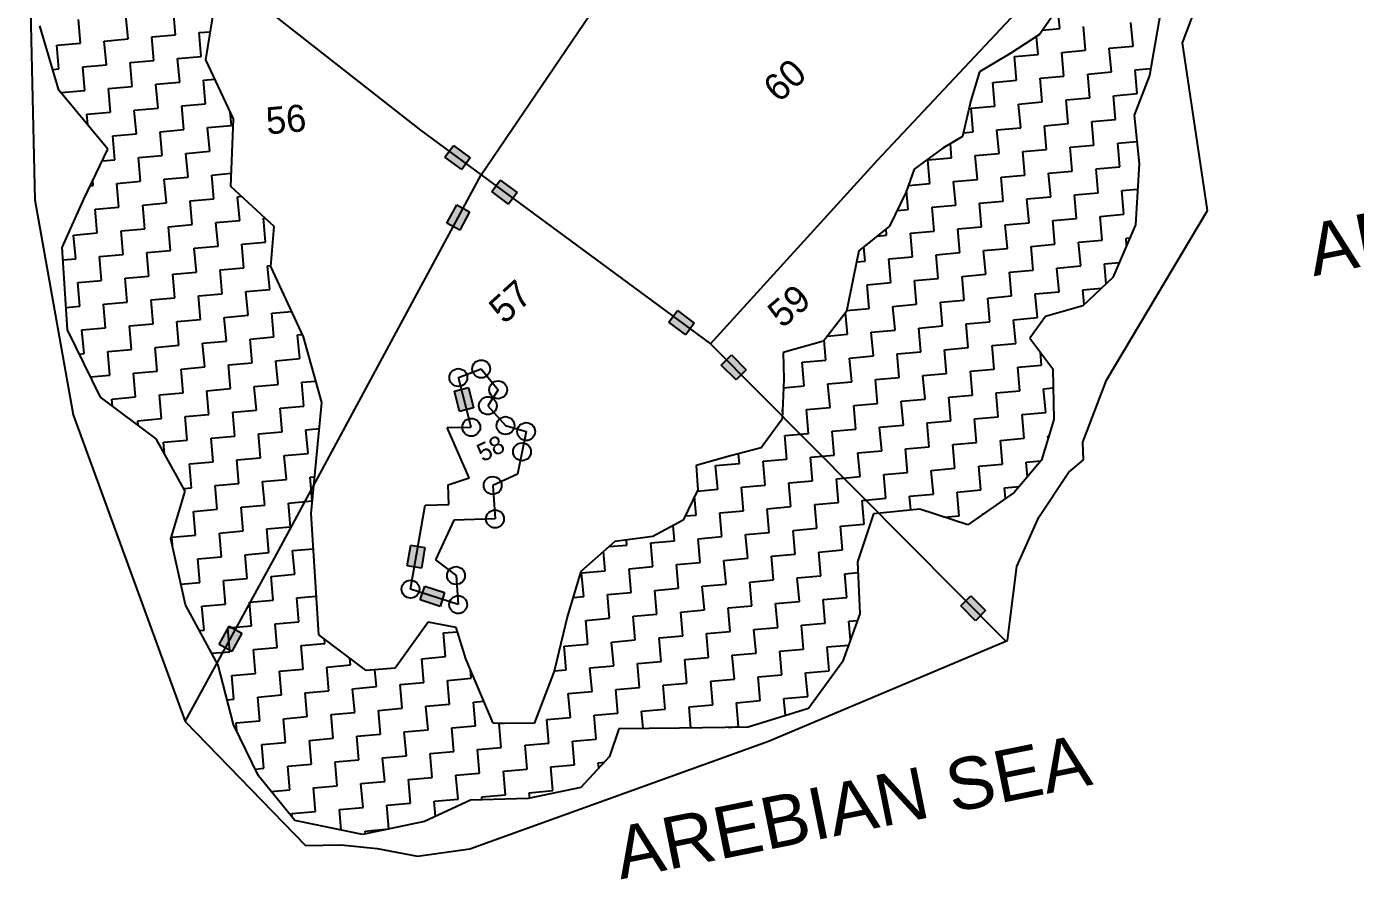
# Model space of a CAD drawing. Header units: metres. Extents: x 308560 to 311884, y 1910163 to 1912950.
# Drawn here: x 308964 to 309892, y 1910163 to 1910759 of the extents above; entities that cross this region are included whole.
import ezdxf

# ---------------------------------------------------------------- set-up
doc = ezdxf.new("R2010")
doc.units = ezdxf.units.M
doc.header["$MEASUREMENT"] = 0
for name, color, linetype in [('POLY_HATCH', 12, 'Continuous'), ('POLY_PARCEL', 6, 'Continuous'), ('TEXT_MAPOUT', 7, 'Continuous'), ('TEXT_PARCEL', 7, 'Continuous'), ('V_BOUND_LINE', 7, 'Continuous')]:
    doc.layers.add(name, color=color, linetype=linetype)
doc.styles.get("Standard").update_dxf_attribs({"font": 'arial.ttf'})
doc.styles.add('TEXT_MAP', font='')
doc.styles.get('TEXT_MAP').set_extended_font_data('Kruti Dev 050')

msp = doc.modelspace()

# ---------------------------------------------------------------- hatches: boundary and pattern name
for points in [[(309268.18, 1910658.79), (309274.17, 1910666.91), (309262.43, 1910675.57), (309256.44, 1910667.44)], [(309300.89, 1910634.67), (309306.87, 1910642.8), (309295.13, 1910651.45), (309289.14, 1910643.33)], [(309257.87, 1910621.27), (309266.75, 1910616.47), (309273.68, 1910629.31), (309264.8, 1910634.11)], [(309424.68, 1910543.4), (309430.67, 1910551.52), (309418.93, 1910560.18), (309412.94, 1910552.06)], [(309459.8, 1910511.82), (309466.96, 1910518.93), (309456.67, 1910529.28), (309449.51, 1910522.17)], [(309266.74, 1910489.85), (309276.51, 1910492.38), (309272.86, 1910506.5), (309263.09, 1910503.97)], [(309230.1, 1910381.97), (309240.04, 1910380.25), (309242.53, 1910394.63), (309232.58, 1910396.35)], [(309253.05, 1910353.63), (309256.17, 1910363.23), (309242.3, 1910367.74), (309239.17, 1910358.14)], [(309627.01, 1910343.6), (309634.17, 1910350.71), (309623.89, 1910361.06), (309616.73, 1910353.94)], [(309098.65, 1910326.94), (309107.51, 1910322.11), (309114.5, 1910334.91), (309105.64, 1910339.75)]]:
    msp.add_hatch(color=256).paths.add_polyline_path(points)

# ---------------------------------------------------------------- linework, layer by layer
for p, q in [((309256.44, 1910667.44), (309262.43, 1910675.57)), ((309262.43, 1910675.57), (309274.17, 1910666.91)), ((309268.18, 1910658.79), (309256.44, 1910667.44)), ((309274.17, 1910666.91), (309268.18, 1910658.79)), ((309289.14, 1910643.33), (309295.13, 1910651.45)), ((309295.13, 1910651.45), (309306.87, 1910642.8)), ((309300.89, 1910634.67), (309289.14, 1910643.33)), ((309306.87, 1910642.8), (309300.89, 1910634.67)), ((309257.87, 1910621.27), (309264.8, 1910634.11)), ((309264.8, 1910634.11), (309273.68, 1910629.31)), ((309273.68, 1910629.31), (309266.75, 1910616.47)), ((309266.75, 1910616.47), (309257.87, 1910621.27)), ((309412.94, 1910552.06), (309418.93, 1910560.18)), ((309418.93, 1910560.18), (309430.67, 1910551.52)), ((309424.68, 1910543.4), (309412.94, 1910552.06)), ((309430.67, 1910551.52), (309424.68, 1910543.4)), ((309449.51, 1910522.17), (309456.67, 1910529.28)), ((309459.8, 1910511.82), (309449.51, 1910522.17)), ((309456.67, 1910529.28), (309466.96, 1910518.93)), ((309466.96, 1910518.93), (309459.8, 1910511.82)), ((309263.09, 1910503.97), (309272.86, 1910506.5)), ((309266.74, 1910489.85), (309263.09, 1910503.97)), ((309272.86, 1910506.5), (309276.51, 1910492.38)), ((309276.51, 1910492.38), (309266.74, 1910489.85)), ((309230.1, 1910381.97), (309232.58, 1910396.35)), ((309232.58, 1910396.35), (309242.53, 1910394.63)), ((309242.53, 1910394.63), (309240.04, 1910380.25)), ((309240.04, 1910380.25), (309230.1, 1910381.97)), ((309239.17, 1910358.14), (309242.3, 1910367.74)), ((309242.3, 1910367.74), (309256.17, 1910363.23)), ((309256.17, 1910363.23), (309253.05, 1910353.63)), ((309253.05, 1910353.63), (309239.17, 1910358.14)), ((309616.73, 1910353.94), (309623.89, 1910361.06)), ((309627.01, 1910343.6), (309616.73, 1910353.94)), ((309623.89, 1910361.06), (309634.17, 1910350.71)), ((309634.17, 1910350.71), (309627.01, 1910343.6)), ((309098.65, 1910326.94), (309105.64, 1910339.75)), ((309105.64, 1910339.75), (309114.5, 1910334.91)), ((309107.51, 1910322.11), (309098.65, 1910326.94)), ((309114.5, 1910334.91), (309107.51, 1910322.11))]:
    msp.add_line(p, q)
for centre in [(309281.79, 1910519.44), (309265.85, 1910513.44), (309293.6, 1910504.93), (309286.42, 1910493.78), (309274.84, 1910478.69), (309298.77, 1910479.91), (309313.23, 1910475.7), (309310.32, 1910461.61), (309289.84, 1910438.1), (309291.45, 1910414.69), (309264.23, 1910375.12), (309232.4, 1910365.65), (309265.72, 1910354.81)]:
    msp.add_circle(centre, 6.24)
at = {"layer": 'POLY_HATCH'}
for p, q in [((309089.47, 1910735.4), (309096.99, 1910781.69)), ((309687.64, 1910775.7), (309671.74, 1910753.11)), ((309757.96, 1910778.22), (309748.59, 1910724.49)), ((308986.74, 1910714.22), (308973.54, 1910759.17)), ((309671.74, 1910753.11), (309651.66, 1910740.13)), ((309108.78, 1910694.2), (309089.47, 1910735.4)), ((309651.66, 1910740.13), (309629.93, 1910727)), ((309629.93, 1910727), (309623.79, 1910706.94)), ((309748.59, 1910724.49), (309737.9, 1910696.86)), ((309020.98, 1910673.07), (308986.74, 1910714.22)), ((309623.79, 1910706.94), (309618.09, 1910681.92)), ((309106.8, 1910647.03), (309108.78, 1910694.2)), ((309737.9, 1910696.86), (309741.39, 1910662.7)), ((309618.09, 1910681.92), (309604.25, 1910673.64)), ((309004.13, 1910638.1), (309020.98, 1910673.07)), ((309604.25, 1910673.64), (309584.32, 1910659.01)), ((309741.39, 1910662.7), (309738.81, 1910620.25)), ((309584.32, 1910659.01), (309578.64, 1910643.14)), ((309137.23, 1910619.07), (309106.8, 1910647.03)), ((309578.64, 1910643.14), (309567.01, 1910619.27)), ((308989.12, 1910604.26), (309004.13, 1910638.1)), ((309134.93, 1910590.94), (309137.23, 1910619.07)), ((309567.01, 1910619.27), (309545.64, 1910602.02)), ((309738.81, 1910620.25), (309723.09, 1910583.44)), ((308992.72, 1910546.82), (308989.12, 1910604.26)), ((309545.64, 1910602.02), (309541.84, 1910583.82)), ((309157.66, 1910541.87), (309134.93, 1910590.94)), ((309541.84, 1910583.82), (309536.89, 1910559.71)), ((309723.09, 1910583.44), (309701.99, 1910563.62)), ((309536.89, 1910559.71), (309520.84, 1910538.77)), ((309701.99, 1910563.62), (309675.92, 1910555.99)), ((309675.92, 1910555.99), (309665.09, 1910540.96)), ((309015.81, 1910499.83), (308992.72, 1910546.82)), ((309170.57, 1910496.01), (309157.66, 1910541.87)), ((309665.09, 1910540.96), (309681.07, 1910519.56)), ((309520.84, 1910538.77), (309492.82, 1910530.9)), ((309492.82, 1910530.9), (309493.21, 1910512.24)), ((309493.21, 1910512.24), (309491.93, 1910484.3)), ((309681.07, 1910519.56), (309681.75, 1910484.19)), ((309054.83, 1910470.75), (309015.81, 1910499.83)), ((309163.07, 1910418.4), (309170.57, 1910496.01)), ((309491.93, 1910484.3), (309477.46, 1910464.33)), ((309681.75, 1910484.19), (309673.07, 1910455.76)), ((309075.07, 1910434.18), (309054.83, 1910470.75)), ((309455.9, 1910458.69), (309431.94, 1910452.01)), ((309477.46, 1910464.33), (309455.9, 1910458.69)), ((309673.07, 1910455.76), (309654.15, 1910433.22)), ((309431.94, 1910452.01), (309433.01, 1910435.08)), ((309064.88, 1910400.77), (309075.07, 1910434.18)), ((309433.01, 1910435.08), (309422.81, 1910413.82)), ((309654.15, 1910433.22), (309621.64, 1910410.46)), ((309588.09, 1910421.58), (309555.81, 1910418.26)), ((309621.64, 1910410.46), (309588.09, 1910421.58)), ((309168.48, 1910333.75), (309163.07, 1910418.4)), ((309422.81, 1910413.82), (309401.77, 1910402.42)), ((309555.81, 1910418.26), (309544.66, 1910384.76)), ((309075.27, 1910354.6), (309064.88, 1910400.77)), ((309401.77, 1910402.42), (309375.04, 1910398.82)), ((309375.04, 1910398.82), (309351.48, 1910378.05)), ((309544.66, 1910384.76), (309546.39, 1910348.51)), ((309351.48, 1910378.05), (309342.16, 1910346.9)), ((309097.94, 1910312.43), (309075.27, 1910354.6)), ((309342.16, 1910346.9), (309332.66, 1910308.27)), ((309546.39, 1910348.51), (309534.28, 1910314.92)), ((309244.79, 1910342.51), (309221.68, 1910310.51)), ((309264.23, 1910338.8), (309244.79, 1910342.51)), ((309271.14, 1910316.97), (309264.23, 1910338.8)), ((309201.38, 1910308.72), (309168.48, 1910333.75)), ((309290.07, 1910272.11), (309271.14, 1910316.97)), ((309108.86, 1910271.17), (309097.94, 1910312.43)), ((309221.68, 1910310.51), (309201.38, 1910308.72)), ((309332.66, 1910308.27), (309318.81, 1910271.74)), ((309534.28, 1910314.92), (309510.42, 1910282.24)), ((309510.42, 1910282.24), (309468.29, 1910269.31)), ((309126.12, 1910235.32), (309108.86, 1910271.17)), ((309318.81, 1910271.74), (309290.07, 1910272.11)), ((309377.97, 1910268.16), (309371.42, 1910248.66)), ((309420.23, 1910268.48), (309377.97, 1910268.16)), ((309468.29, 1910269.31), (309420.23, 1910268.48)), ((309371.42, 1910248.66), (309351.45, 1910227)), ((309151.71, 1910204.08), (309126.12, 1910235.32)), ((309351.45, 1910227), (309314.68, 1910219.39)), ((309274.43, 1910218.28), (309242.2, 1910203.31)), ((309314.68, 1910219.39), (309274.43, 1910218.28)), ((309198.77, 1910194.15), (309151.71, 1910204.08)), ((309242.2, 1910203.31), (309198.77, 1910194.15))]:
    msp.add_line(p, q, dxfattribs=at)
at = {"layer": 'POLY_HATCH', "linetype": 'Continuous', "ltscale": 10}
for p, q in [((309685.95, 1910757.18), (309684.69, 1910771.5)), ((309001.95, 1910747.09), (309000.49, 1910763.66)), ((309035.11, 1910750), (309033.65, 1910766.58)), ((309068.26, 1910752.92), (309066.8, 1910769.5)), ((309051.68, 1910751.46), (309068.26, 1910752.92)), ((309084.83, 1910754.38), (309092.66, 1910755.07)), ((309086.29, 1910737.8), (309084.83, 1910754.38)), ((309673.85, 1910756.11), (309685.95, 1910757.18)), ((309703.98, 1910742.06), (309702.53, 1910758.63)), ((309737.14, 1910744.98), (309735.68, 1910761.55)), ((308985.38, 1910745.63), (309001.95, 1910747.09)), ((308986.84, 1910729.05), (308985.38, 1910745.63)), ((309018.53, 1910748.54), (309035.11, 1910750)), ((309019.99, 1910731.97), (309018.53, 1910748.54)), ((309053.14, 1910734.89), (309051.68, 1910751.46)), ((309670.83, 1910739.14), (309669.72, 1910751.81)), ((309720.56, 1910743.52), (309737.14, 1910744.98)), ((309722.02, 1910726.94), (309720.56, 1910743.52)), ((309036.56, 1910733.43), (309053.14, 1910734.89)), ((309069.72, 1910736.35), (309086.29, 1910737.8)), ((309071.18, 1910719.77), (309069.72, 1910736.35)), ((309654.26, 1910737.68), (309670.83, 1910739.14)), ((309655.72, 1910721.1), (309654.26, 1910737.68)), ((309687.41, 1910740.6), (309703.98, 1910742.06)), ((309688.87, 1910724.02), (309687.41, 1910740.6)), ((308982.49, 1910728.67), (308986.84, 1910729.05)), ((309003.41, 1910730.51), (309019.99, 1910731.97)), ((309004.87, 1910713.93), (309003.41, 1910730.51)), ((309038.02, 1910716.85), (309036.56, 1910733.43)), ((309705.44, 1910725.48), (309722.02, 1910726.94)), ((309706.9, 1910708.91), (309705.44, 1910725.48)), ((309738.6, 1910728.4), (309749.44, 1910729.35)), ((309740.06, 1910711.82), (309738.6, 1910728.4)), ((309021.45, 1910715.39), (309038.02, 1910716.85)), ((309054.6, 1910718.31), (309071.18, 1910719.77)), ((309056.06, 1910701.73), (309054.6, 1910718.31)), ((309087.75, 1910721.23), (309095.78, 1910721.94)), ((309089.21, 1910704.65), (309087.75, 1910721.23)), ((309639.14, 1910719.65), (309655.72, 1910721.1)), ((309640.6, 1910703.07), (309639.14, 1910719.65)), ((309672.29, 1910722.56), (309688.87, 1910724.02)), ((309673.75, 1910705.99), (309672.29, 1910722.56)), ((308988.3, 1910712.47), (309004.87, 1910713.93)), ((308988.31, 1910712.33), (308988.3, 1910712.47)), ((309022.91, 1910698.82), (309021.45, 1910715.39)), ((309690.33, 1910707.45), (309706.9, 1910708.91)), ((309691.79, 1910690.87), (309690.33, 1910707.45)), ((309723.48, 1910710.36), (309740.06, 1910711.82)), ((309724.94, 1910693.79), (309723.48, 1910710.36)), ((309006.33, 1910697.36), (309022.91, 1910698.82)), ((309006.99, 1910689.89), (309006.33, 1910697.36)), ((309039.48, 1910700.28), (309056.06, 1910701.73)), ((309040.94, 1910683.7), (309039.48, 1910700.28)), ((309072.63, 1910703.19), (309089.21, 1910704.65)), ((309074.09, 1910686.62), (309072.63, 1910703.19)), ((309107.25, 1910689.54), (309106.38, 1910699.32)), ((309624.02, 1910701.61), (309640.6, 1910703.07)), ((309625.48, 1910685.03), (309624.02, 1910701.61)), ((309657.17, 1910704.53), (309673.75, 1910705.99)), ((309658.63, 1910687.95), (309657.17, 1910704.53)), ((309090.67, 1910688.08), (309107.25, 1910689.54)), ((309092.13, 1910671.5), (309090.67, 1910688.08)), ((309642.06, 1910686.49), (309658.63, 1910687.95)), ((309675.21, 1910689.41), (309691.79, 1910690.87)), ((309676.67, 1910672.84), (309675.21, 1910689.41)), ((309708.36, 1910692.33), (309724.94, 1910693.79)), ((309709.82, 1910675.75), (309708.36, 1910692.33)), ((309024.37, 1910682.24), (309040.94, 1910683.7)), ((309025.82, 1910665.66), (309024.37, 1910682.24)), ((309057.52, 1910685.16), (309074.09, 1910686.62)), ((309058.98, 1910668.58), (309057.52, 1910685.16)), ((309618.66, 1910684.43), (309625.48, 1910685.03)), ((309643.52, 1910669.92), (309642.06, 1910686.49)), ((309075.55, 1910670.04), (309092.13, 1910671.5)), ((309077.01, 1910653.47), (309075.55, 1910670.04)), ((309610.36, 1910667), (309609.5, 1910676.79)), ((309626.94, 1910668.46), (309643.52, 1910669.92)), ((309660.09, 1910671.38), (309676.67, 1910672.84)), ((309661.55, 1910654.8), (309660.09, 1910671.38)), ((309693.24, 1910674.29), (309709.82, 1910675.75)), ((309694.7, 1910657.72), (309693.24, 1910674.29)), ((309726.4, 1910677.21), (309739.79, 1910678.39)), ((309727.86, 1910660.64), (309726.4, 1910677.21)), ((309017.04, 1910664.89), (309025.82, 1910665.66)), ((309042.4, 1910667.12), (309058.98, 1910668.58)), ((309043.86, 1910650.55), (309042.4, 1910667.12)), ((309593.79, 1910665.54), (309610.36, 1910667)), ((309595.25, 1910648.96), (309593.79, 1910665.54)), ((309628.4, 1910651.88), (309626.94, 1910668.46)), ((309711.28, 1910659.18), (309727.86, 1910660.64)), ((309010.71, 1910647.63), (309010.4, 1910651.11)), ((309060.44, 1910652.01), (309077.01, 1910653.47)), ((309061.89, 1910635.43), (309060.44, 1910652.01)), ((309093.59, 1910654.92), (309107.18, 1910656.12)), ((309095.05, 1910638.35), (309093.59, 1910654.92)), ((309611.82, 1910650.42), (309628.4, 1910651.88)), ((309644.98, 1910653.34), (309661.55, 1910654.8)), ((309646.43, 1910636.77), (309644.98, 1910653.34)), ((309678.13, 1910656.26), (309694.7, 1910657.72)), ((309679.59, 1910639.68), (309678.13, 1910656.26)), ((309712.74, 1910642.6), (309711.28, 1910659.18)), ((309008.64, 1910647.45), (309010.71, 1910647.63)), ((309027.28, 1910649.09), (309043.86, 1910650.55)), ((309028.74, 1910632.51), (309027.28, 1910649.09)), ((309580.13, 1910630.93), (309578.97, 1910644.07)), ((309580.25, 1910647.64), (309595.25, 1910648.96)), ((309613.28, 1910633.85), (309611.82, 1910650.42)), ((309696.16, 1910641.14), (309712.74, 1910642.6)), ((309729.31, 1910644.06), (309740.32, 1910645.03)), ((309730.77, 1910627.48), (309729.31, 1910644.06)), ((309012.17, 1910631.05), (309028.74, 1910632.51)), ((309045.32, 1910633.97), (309061.89, 1910635.43)), ((309046.78, 1910617.4), (309045.32, 1910633.97)), ((309078.47, 1910636.89), (309095.05, 1910638.35)), ((309079.93, 1910620.31), (309078.47, 1910636.89)), ((309111.62, 1910639.81), (309114.39, 1910640.05)), ((309113.08, 1910623.23), (309111.62, 1910639.81)), ((309596.71, 1910632.39), (309613.28, 1910633.85)), ((309598.17, 1910615.81), (309596.71, 1910632.39)), ((309629.86, 1910635.31), (309646.43, 1910636.77)), ((309631.32, 1910618.73), (309629.86, 1910635.31)), ((309663.01, 1910638.22), (309679.59, 1910639.68)), ((309664.47, 1910621.65), (309663.01, 1910638.22)), ((309697.62, 1910624.57), (309696.16, 1910641.14)), ((309013.62, 1910614.48), (309012.17, 1910631.05)), ((309096.51, 1910621.77), (309113.08, 1910623.23)), ((309129.66, 1910624.69), (309130.98, 1910624.81)), ((309131.12, 1910608.11), (309129.66, 1910624.69)), ((309572.36, 1910630.25), (309580.13, 1910630.93)), ((309681.05, 1910623.11), (309697.62, 1910624.57)), ((309682.5, 1910606.53), (309681.05, 1910623.11)), ((309714.2, 1910626.03), (309730.77, 1910627.48)), ((309715.66, 1910609.45), (309714.2, 1910626.03)), ((308997.05, 1910613.02), (309013.62, 1910614.48)), ((309030.2, 1910615.94), (309046.78, 1910617.4)), ((309031.66, 1910599.36), (309030.2, 1910615.94)), ((309063.35, 1910618.85), (309079.93, 1910620.31)), ((309064.81, 1910602.28), (309063.35, 1910618.85)), ((309097.96, 1910605.2), (309096.51, 1910621.77)), ((309565.01, 1910612.89), (309564.62, 1910617.34)), ((309581.59, 1910614.35), (309598.17, 1910615.81)), ((309583.05, 1910597.78), (309581.59, 1910614.35)), ((309614.74, 1910617.27), (309631.32, 1910618.73)), ((309616.2, 1910600.7), (309614.74, 1910617.27)), ((309647.89, 1910620.19), (309664.47, 1910621.65)), ((309649.35, 1910603.61), (309647.89, 1910620.19)), ((308998.51, 1910596.44), (308997.05, 1910613.02)), ((309081.39, 1910603.74), (309097.96, 1910605.2)), ((309114.54, 1910606.65), (309131.12, 1910608.11)), ((309116, 1910590.08), (309114.54, 1910606.65)), ((309549.9, 1910594.86), (309549.03, 1910604.75)), ((309558.39, 1910612.31), (309565.01, 1910612.89)), ((309665.93, 1910605.07), (309682.5, 1910606.53)), ((309667.39, 1910588.5), (309665.93, 1910605.07)), ((309699.08, 1910607.99), (309715.66, 1910609.45)), ((309700.54, 1910591.41), (309699.08, 1910607.99)), ((309732.23, 1910610.91), (309734.92, 1910611.14)), ((309732.67, 1910605.89), (309732.23, 1910610.91)), ((308989.66, 1910595.66), (308998.51, 1910596.44)), ((309015.08, 1910597.9), (309031.66, 1910599.36)), ((309016.54, 1910581.33), (309015.08, 1910597.9)), ((309048.24, 1910600.82), (309064.81, 1910602.28)), ((309049.7, 1910584.24), (309048.24, 1910600.82)), ((309082.85, 1910587.16), (309081.39, 1910603.74)), ((309566.47, 1910596.32), (309583.05, 1910597.78)), ((309567.93, 1910579.74), (309566.47, 1910596.32)), ((309599.62, 1910599.24), (309616.2, 1910600.7)), ((309601.08, 1910582.66), (309599.62, 1910599.24)), ((309632.78, 1910602.15), (309649.35, 1910603.61)), ((309634.24, 1910585.58), (309632.78, 1910602.15)), ((309066.27, 1910585.7), (309082.85, 1910587.16)), ((309067.73, 1910569.13), (309066.27, 1910585.7)), ((309099.42, 1910588.62), (309116, 1910590.08)), ((309100.88, 1910572.04), (309099.42, 1910588.62)), ((309132.58, 1910591.54), (309134.99, 1910591.75)), ((309134.03, 1910574.96), (309132.58, 1910591.54)), ((309544.04, 1910594.34), (309549.9, 1910594.86)), ((309650.81, 1910587.04), (309667.39, 1910588.5)), ((309652.27, 1910570.46), (309650.81, 1910587.04)), ((309683.96, 1910589.96), (309700.54, 1910591.41)), ((309685.42, 1910573.38), (309683.96, 1910589.96)), ((309717.12, 1910592.87), (309727.51, 1910593.79)), ((309718.34, 1910578.98), (309717.12, 1910592.87)), ((308999.97, 1910579.87), (309016.54, 1910581.33)), ((309001.43, 1910563.29), (308999.97, 1910579.87)), ((309033.12, 1910582.78), (309049.7, 1910584.24)), ((309034.58, 1910566.21), (309033.12, 1910582.78)), ((309551.35, 1910578.28), (309567.93, 1910579.74)), ((309552.81, 1910561.71), (309551.35, 1910578.28)), ((309584.51, 1910581.2), (309601.08, 1910582.66)), ((309585.97, 1910564.63), (309584.51, 1910581.2)), ((309617.66, 1910584.12), (309634.24, 1910585.58)), ((309619.12, 1910567.54), (309617.66, 1910584.12)), ((309051.15, 1910567.67), (309067.73, 1910569.13)), ((309052.61, 1910551.09), (309051.15, 1910567.67)), ((309084.31, 1910570.58), (309100.88, 1910572.04)), ((309085.77, 1910554.01), (309084.31, 1910570.58)), ((309117.46, 1910573.5), (309134.03, 1910574.96)), ((309118.92, 1910556.93), (309117.46, 1910573.5)), ((309602.54, 1910566.08), (309619.12, 1910567.54)), ((309635.69, 1910569), (309652.27, 1910570.46)), ((309637.15, 1910552.43), (309635.69, 1910569)), ((309668.85, 1910571.92), (309685.42, 1910573.38)), ((309670.31, 1910555.34), (309668.85, 1910571.92)), ((309702, 1910574.84), (309715.17, 1910576)), ((309702.91, 1910564.49), (309702, 1910574.84)), ((308991.74, 1910562.44), (309001.43, 1910563.29)), ((309018, 1910564.75), (309034.58, 1910566.21)), ((309019.46, 1910548.17), (309018, 1910564.75)), ((309135.49, 1910558.39), (309149.44, 1910559.61)), ((309136.95, 1910541.81), (309135.49, 1910558.39)), ((309537.7, 1910543.67), (309536.35, 1910559)), ((309537.01, 1910560.32), (309552.81, 1910561.71)), ((309569.39, 1910563.17), (309585.97, 1910564.63)), ((309570.85, 1910546.59), (309569.39, 1910563.17)), ((309604, 1910549.51), (309602.54, 1910566.08)), ((309036.04, 1910549.63), (309052.61, 1910551.09)), ((309037.5, 1910533.06), (309036.04, 1910549.63)), ((309069.19, 1910552.55), (309085.77, 1910554.01)), ((309070.65, 1910535.97), (309069.19, 1910552.55)), ((309102.34, 1910555.47), (309118.92, 1910556.93)), ((309103.8, 1910538.89), (309102.34, 1910555.47)), ((309587.42, 1910548.05), (309604, 1910549.51)), ((309620.58, 1910550.97), (309637.15, 1910552.43)), ((309622.04, 1910534.39), (309620.58, 1910550.97)), ((309653.73, 1910553.89), (309670.31, 1910555.34)), ((309655.19, 1910537.31), (309653.73, 1910553.89)), ((309002.88, 1910546.71), (309019.46, 1910548.17)), ((309004.34, 1910530.14), (309002.88, 1910546.71)), ((309120.38, 1910540.35), (309136.95, 1910541.81)), ((309121.84, 1910523.77), (309120.38, 1910540.35)), ((309153.53, 1910543.27), (309156.88, 1910543.56)), ((309154.99, 1910526.69), (309153.53, 1910543.27)), ((309522.58, 1910525.64), (309521.36, 1910539.46)), ((309523.65, 1910542.44), (309537.7, 1910543.67)), ((309554.27, 1910545.13), (309570.85, 1910546.59)), ((309555.73, 1910528.56), (309554.27, 1910545.13)), ((309588.88, 1910531.47), (309587.42, 1910548.05)), ((309001.06, 1910529.85), (309004.34, 1910530.14)), ((309020.92, 1910531.6), (309037.5, 1910533.06)), ((309022.38, 1910515.02), (309020.92, 1910531.6)), ((309054.07, 1910534.51), (309070.65, 1910535.97)), ((309055.53, 1910517.94), (309054.07, 1910534.51)), ((309087.22, 1910537.43), (309103.8, 1910538.89)), ((309088.68, 1910520.86), (309087.22, 1910537.43)), ((309572.31, 1910530.01), (309588.88, 1910531.47)), ((309573.77, 1910513.44), (309572.31, 1910530.01)), ((309605.46, 1910532.93), (309622.04, 1910534.39)), ((309606.92, 1910516.36), (309605.46, 1910532.93)), ((309638.61, 1910535.85), (309655.19, 1910537.31)), ((309640.07, 1910519.27), (309638.61, 1910535.85)), ((309673.22, 1910522.19), (309672.44, 1910531.12)), ((309072.11, 1910519.4), (309088.68, 1910520.86)), ((309105.26, 1910522.32), (309121.84, 1910523.77)), ((309106.72, 1910505.74), (309105.26, 1910522.32)), ((309138.41, 1910525.23), (309154.99, 1910526.69)), ((309139.87, 1910508.66), (309138.41, 1910525.23)), ((309506, 1910524.18), (309522.58, 1910525.64)), ((309507.46, 1910507.6), (309506, 1910524.18)), ((309539.16, 1910527.1), (309555.73, 1910528.56)), ((309540.61, 1910510.52), (309539.16, 1910527.1)), ((309656.65, 1910520.73), (309673.22, 1910522.19)), ((309658.11, 1910504.16), (309656.65, 1910520.73)), ((309008.93, 1910513.84), (309022.38, 1910515.02)), ((309038.95, 1910516.48), (309055.53, 1910517.94)), ((309040.41, 1910499.9), (309038.95, 1910516.48)), ((309073.57, 1910502.82), (309072.11, 1910519.4)), ((309557.19, 1910511.98), (309573.77, 1910513.44)), ((309558.65, 1910495.4), (309557.19, 1910511.98)), ((309590.34, 1910514.9), (309606.92, 1910516.36)), ((309591.8, 1910498.32), (309590.34, 1910514.9)), ((309623.49, 1910517.81), (309640.07, 1910519.27)), ((309624.95, 1910501.24), (309623.49, 1910517.81)), ((309056.99, 1910501.36), (309073.57, 1910502.82)), ((309090.14, 1910504.28), (309106.72, 1910505.74)), ((309091.6, 1910487.7), (309090.14, 1910504.28)), ((309123.29, 1910507.2), (309139.87, 1910508.66)), ((309124.75, 1910490.62), (309123.29, 1910507.2)), ((309156.45, 1910510.12), (309166.35, 1910510.99)), ((309157.91, 1910493.54), (309156.45, 1910510.12)), ((309492.94, 1910506.32), (309507.46, 1910507.6)), ((309524.04, 1910509.06), (309540.61, 1910510.52)), ((309525.5, 1910492.49), (309524.04, 1910509.06)), ((309641.53, 1910502.7), (309658.11, 1910504.16)), ((309642.99, 1910486.12), (309641.53, 1910502.7)), ((309674.68, 1910505.62), (309681.33, 1910506.2)), ((309676.14, 1910489.04), (309674.68, 1910505.62)), ((309023.84, 1910498.44), (309040.41, 1910499.9)), ((309024.27, 1910493.53), (309023.84, 1910498.44)), ((309058.45, 1910484.79), (309056.99, 1910501.36)), ((309141.33, 1910492.08), (309157.91, 1910493.54)), ((309542.07, 1910493.94), (309558.65, 1910495.4)), ((309543.53, 1910477.37), (309542.07, 1910493.94)), ((309575.23, 1910496.86), (309591.8, 1910498.32)), ((309576.68, 1910480.29), (309575.23, 1910496.86)), ((309608.38, 1910499.78), (309624.95, 1910501.24)), ((309609.84, 1910483.2), (309608.38, 1910499.78)), ((309041.87, 1910483.33), (309058.45, 1910484.79)), ((309075.02, 1910486.25), (309091.6, 1910487.7)), ((309076.48, 1910469.67), (309075.02, 1910486.25)), ((309108.18, 1910489.16), (309124.75, 1910490.62)), ((309109.64, 1910472.59), (309108.18, 1910489.16)), ((309142.79, 1910475.51), (309141.33, 1910492.08)), ((309492.17, 1910489.55), (309492.35, 1910489.57)), ((309492.35, 1910489.57), (309492.23, 1910490.88)), ((309508.92, 1910491.03), (309525.5, 1910492.49)), ((309510.38, 1910474.45), (309508.92, 1910491.03)), ((309626.41, 1910484.66), (309642.99, 1910486.12)), ((309627.87, 1910468.09), (309626.41, 1910484.66)), ((309659.56, 1910487.58), (309676.14, 1910489.04)), ((309661.02, 1910471), (309659.56, 1910487.58)), ((309042.15, 1910480.2), (309041.87, 1910483.33)), ((309126.21, 1910474.05), (309142.79, 1910475.51)), ((309159.36, 1910476.96), (309168.81, 1910477.8)), ((309160.82, 1910460.39), (309159.36, 1910476.96)), ((309493.8, 1910472.99), (309510.38, 1910474.45)), ((309526.96, 1910475.91), (309543.53, 1910477.37)), ((309528.42, 1910459.33), (309526.96, 1910475.91)), ((309560.11, 1910478.83), (309576.68, 1910480.29)), ((309561.57, 1910462.25), (309560.11, 1910478.83)), ((309593.26, 1910481.74), (309609.84, 1910483.2)), ((309594.72, 1910465.17), (309593.26, 1910481.74)), ((309059.91, 1910468.21), (309076.48, 1910469.67)), ((309060.6, 1910460.33), (309059.91, 1910468.21)), ((309093.06, 1910471.13), (309109.64, 1910472.59)), ((309094.52, 1910454.55), (309093.06, 1910471.13)), ((309127.67, 1910457.47), (309126.21, 1910474.05)), ((309495.26, 1910456.42), (309493.8, 1910472.99)), ((309578.14, 1910463.71), (309594.72, 1910465.17)), ((309611.3, 1910466.63), (309627.87, 1910468.09)), ((309612.75, 1910450.05), (309611.3, 1910466.63)), ((309644.45, 1910469.55), (309661.02, 1910471)), ((309645.91, 1910452.97), (309644.45, 1910469.55)), ((309677.6, 1910472.46), (309678.19, 1910472.52)), ((309677.73, 1910471), (309677.6, 1910472.46)), ((309111.1, 1910456.01), (309127.67, 1910457.47)), ((309112.55, 1910439.44), (309111.1, 1910456.01)), ((309144.25, 1910458.93), (309160.82, 1910460.39)), ((309145.71, 1910442.35), (309144.25, 1910458.93)), ((309462.11, 1910453.5), (309461.52, 1910460.16)), ((309478.69, 1910454.96), (309495.26, 1910456.42)), ((309511.84, 1910457.87), (309528.42, 1910459.33)), ((309513.3, 1910441.3), (309511.84, 1910457.87)), ((309544.99, 1910460.79), (309561.57, 1910462.25)), ((309546.45, 1910444.22), (309544.99, 1910460.79)), ((309579.6, 1910447.13), (309578.14, 1910463.71)), ((309077.94, 1910453.09), (309094.52, 1910454.55)), ((309079.4, 1910436.52), (309077.94, 1910453.09)), ((309445.53, 1910452.04), (309462.11, 1910453.5)), ((309446.99, 1910435.46), (309445.53, 1910452.04)), ((309480.15, 1910438.38), (309478.69, 1910454.96)), ((309563.03, 1910445.67), (309579.6, 1910447.13)), ((309596.18, 1910448.59), (309612.75, 1910450.05)), ((309597.64, 1910432.02), (309596.18, 1910448.59)), ((309629.33, 1910451.51), (309645.91, 1910452.97)), ((309630.79, 1910434.93), (309629.33, 1910451.51)), ((309662.48, 1910454.43), (309672.71, 1910455.33)), ((309663.38, 1910444.21), (309662.48, 1910454.43)), ((309095.98, 1910437.98), (309112.55, 1910439.44)), ((309097.44, 1910421.4), (309095.98, 1910437.98)), ((309129.13, 1910440.89), (309145.71, 1910442.35)), ((309130.59, 1910424.32), (309129.13, 1910440.89)), ((309162.28, 1910443.81), (309165.55, 1910444.1)), ((309163.74, 1910427.24), (309162.28, 1910443.81)), ((309463.57, 1910436.92), (309480.15, 1910438.38)), ((309496.72, 1910439.84), (309513.3, 1910441.3)), ((309498.18, 1910423.26), (309496.72, 1910439.84)), ((309529.87, 1910442.76), (309546.45, 1910444.22)), ((309531.33, 1910426.18), (309529.87, 1910442.76)), ((309564.49, 1910429.1), (309563.03, 1910445.67)), ((309647.37, 1910436.39), (309657.57, 1910437.29)), ((309074.04, 1910436.05), (309079.4, 1910436.52)), ((309431.88, 1910417.43), (309430.74, 1910430.34)), ((309432.59, 1910434.19), (309446.99, 1910435.46)), ((309465.03, 1910420.34), (309463.57, 1910436.92)), ((309547.91, 1910427.64), (309564.49, 1910429.1)), ((309581.06, 1910430.56), (309597.64, 1910432.02)), ((309581.91, 1910420.94), (309581.06, 1910430.56)), ((309614.21, 1910433.48), (309630.79, 1910434.93)), ((309615.67, 1910416.9), (309614.21, 1910433.48)), ((309648.02, 1910428.93), (309647.37, 1910436.39)), ((309080.86, 1910419.94), (309097.44, 1910421.4)), ((309082.32, 1910403.36), (309080.86, 1910419.94)), ((309114.01, 1910422.86), (309130.59, 1910424.32)), ((309115.47, 1910406.28), (309114.01, 1910422.86)), ((309147.17, 1910425.78), (309163.74, 1910427.24)), ((309148.62, 1910409.2), (309147.17, 1910425.78)), ((309448.45, 1910418.89), (309465.03, 1910420.34)), ((309449.91, 1910402.31), (309448.45, 1910418.89)), ((309481.6, 1910421.8), (309498.18, 1910423.26)), ((309483.06, 1910405.23), (309481.6, 1910421.8)), ((309514.76, 1910424.72), (309531.33, 1910426.18)), ((309516.22, 1910408.15), (309514.76, 1910424.72)), ((309549.37, 1910411.06), (309547.91, 1910427.64)), ((309416.76, 1910399.39), (309415.82, 1910410.03)), ((309424.22, 1910416.75), (309431.88, 1910417.43)), ((309532.79, 1910409.6), (309549.37, 1910411.06)), ((309534.25, 1910393.03), (309532.79, 1910409.6)), ((309605.04, 1910415.96), (309615.67, 1910416.9)), ((309632.25, 1910418.36), (309633.02, 1910418.43)), ((309632.29, 1910417.91), (309632.25, 1910418.36)), ((309065.74, 1910401.91), (309082.32, 1910403.36)), ((309066.46, 1910393.75), (309065.74, 1910401.91)), ((309098.9, 1910404.82), (309115.47, 1910406.28)), ((309100.35, 1910388.25), (309098.9, 1910404.82)), ((309132.05, 1910407.74), (309148.62, 1910409.2)), ((309133.51, 1910391.17), (309132.05, 1910407.74)), ((309433.34, 1910400.85), (309449.91, 1910402.31)), ((309434.79, 1910384.27), (309433.34, 1910400.85)), ((309466.49, 1910403.77), (309483.06, 1910405.23)), ((309467.95, 1910387.19), (309466.49, 1910403.77)), ((309499.64, 1910406.69), (309516.22, 1910408.15)), ((309501.1, 1910390.11), (309499.64, 1910406.69)), ((309116.93, 1910389.71), (309133.51, 1910391.17)), ((309150.08, 1910392.62), (309164.64, 1910393.91)), ((309151.54, 1910376.05), (309150.08, 1910392.62)), ((309368.49, 1910378.44), (309367.3, 1910391.99)), ((309371.13, 1910395.38), (309383.61, 1910396.47)), ((309383.61, 1910396.47), (309383.3, 1910399.93)), ((309400.18, 1910397.93), (309416.76, 1910399.39)), ((309401.64, 1910381.36), (309400.18, 1910397.93)), ((309517.67, 1910391.57), (309534.25, 1910393.03)), ((309519.13, 1910374.99), (309517.67, 1910391.57)), ((309083.78, 1910386.79), (309100.35, 1910388.25)), ((309085.24, 1910370.21), (309083.78, 1910386.79)), ((309118.39, 1910373.13), (309116.93, 1910389.71)), ((309418.22, 1910382.82), (309434.79, 1910384.27)), ((309419.68, 1910366.24), (309418.22, 1910382.82)), ((309451.37, 1910385.73), (309467.95, 1910387.19)), ((309452.83, 1910369.16), (309451.37, 1910385.73)), ((309484.52, 1910388.65), (309501.1, 1910390.11)), ((309485.98, 1910372.08), (309484.52, 1910388.65)), ((309101.81, 1910371.67), (309118.39, 1910373.13)), ((309134.97, 1910374.59), (309151.54, 1910376.05)), ((309136.42, 1910358.01), (309134.97, 1910374.59)), ((309351.91, 1910376.98), (309368.49, 1910378.44)), ((309353.37, 1910360.4), (309351.91, 1910376.98)), ((309385.07, 1910379.9), (309401.64, 1910381.36)), ((309386.53, 1910363.32), (309385.07, 1910379.9)), ((309502.56, 1910373.53), (309519.13, 1910374.99)), ((309504.02, 1910356.96), (309502.56, 1910373.53)), ((309535.71, 1910376.45), (309545.02, 1910377.27)), ((309537.17, 1910359.88), (309535.71, 1910376.45)), ((309072.02, 1910369.05), (309085.24, 1910370.21)), ((309103.27, 1910355.1), (309101.81, 1910371.67)), ((309369.95, 1910361.86), (309386.53, 1910363.32)), ((309403.1, 1910364.78), (309419.68, 1910366.24)), ((309404.56, 1910348.2), (309403.1, 1910364.78)), ((309436.25, 1910367.7), (309452.83, 1910369.16)), ((309437.71, 1910351.12), (309436.25, 1910367.7)), ((309469.41, 1910370.62), (309485.98, 1910372.08)), ((309470.86, 1910354.04), (309469.41, 1910370.62)), ((309086.7, 1910353.64), (309103.27, 1910355.1)), ((309088.16, 1910337.06), (309086.7, 1910353.64)), ((309119.85, 1910356.55), (309136.42, 1910358.01)), ((309121.31, 1910339.98), (309119.85, 1910356.55)), ((309153, 1910359.47), (309166.76, 1910360.68)), ((309154.46, 1910342.9), (309153, 1910359.47)), ((309346, 1910359.76), (309353.37, 1910360.4)), ((309371.41, 1910345.29), (309369.95, 1910361.86)), ((309454.29, 1910352.58), (309470.86, 1910354.04)), ((309487.44, 1910355.5), (309504.02, 1910356.96)), ((309488.9, 1910338.92), (309487.44, 1910355.5)), ((309520.59, 1910358.42), (309537.17, 1910359.88)), ((309522.05, 1910341.84), (309520.59, 1910358.42)), ((309354.83, 1910343.83), (309371.41, 1910345.29)), ((309387.98, 1910346.75), (309404.56, 1910348.2)), ((309389.44, 1910330.17), (309387.98, 1910346.75)), ((309421.14, 1910349.66), (309437.71, 1910351.12)), ((309422.6, 1910333.09), (309421.14, 1910349.66)), ((309455.75, 1910336.01), (309454.29, 1910352.58)), ((309084.85, 1910336.77), (309088.16, 1910337.06)), ((309104.73, 1910338.52), (309121.31, 1910339.98)), ((309106.19, 1910321.94), (309104.73, 1910338.52)), ((309137.88, 1910341.44), (309154.46, 1910342.9)), ((309139.34, 1910324.86), (309137.88, 1910341.44)), ((309255.38, 1910335.07), (309265.13, 1910335.93)), ((309256.83, 1910318.5), (309255.38, 1910335.07)), ((309356.29, 1910327.25), (309354.83, 1910343.83)), ((309439.17, 1910334.55), (309455.75, 1910336.01)), ((309472.32, 1910337.46), (309488.9, 1910338.92)), ((309473.78, 1910320.89), (309472.32, 1910337.46)), ((309505.48, 1910340.38), (309522.05, 1910341.84)), ((309506.93, 1910323.81), (309505.48, 1910340.38)), ((309538.63, 1910343.3), (309544.71, 1910343.84)), ((309539.78, 1910330.18), (309538.63, 1910343.3)), ((309155.92, 1910326.32), (309172.49, 1910327.78)), ((309157.38, 1910309.74), (309155.92, 1910326.32)), ((309172.49, 1910327.78), (309172.22, 1910330.9)), ((309238.34, 1910333.57), (309238.8, 1910333.62)), ((309238.8, 1910333.62), (309238.75, 1910334.15)), ((309339.71, 1910325.79), (309356.29, 1910327.25)), ((309341.17, 1910309.22), (309339.71, 1910325.79)), ((309372.87, 1910328.71), (309389.44, 1910330.17)), ((309374.33, 1910312.13), (309372.87, 1910328.71)), ((309406.02, 1910331.63), (309422.6, 1910333.09)), ((309407.48, 1910315.05), (309406.02, 1910331.63)), ((309440.63, 1910317.97), (309439.17, 1910334.55)), ((309523.51, 1910325.27), (309538.48, 1910326.58)), ((309093.43, 1910320.82), (309106.19, 1910321.94)), ((309122.77, 1910323.4), (309139.34, 1910324.86)), ((309124.23, 1910306.83), (309122.77, 1910323.4)), ((309190.53, 1910312.66), (309190.12, 1910317.28)), ((309240.26, 1910317.04), (309256.83, 1910318.5)), ((309241.72, 1910300.46), (309240.26, 1910317.04)), ((309424.05, 1910316.51), (309440.63, 1910317.97)), ((309425.51, 1910299.94), (309424.05, 1910316.51)), ((309457.21, 1910319.43), (309473.78, 1910320.89)), ((309458.67, 1910302.85), (309457.21, 1910319.43)), ((309490.36, 1910322.35), (309506.93, 1910323.81)), ((309491.82, 1910305.77), (309490.36, 1910322.35)), ((309524.97, 1910308.69), (309523.51, 1910325.27)), ((309140.8, 1910308.29), (309157.38, 1910309.74)), ((309142.26, 1910291.71), (309140.8, 1910308.29)), ((309173.95, 1910311.2), (309190.53, 1910312.66)), ((309175.41, 1910294.63), (309173.95, 1910311.2)), ((309208.57, 1910297.55), (309207.53, 1910309.26)), ((309274.87, 1910303.38), (309274.34, 1910309.39)), ((309332.71, 1910308.47), (309341.17, 1910309.22)), ((309357.75, 1910310.68), (309374.33, 1910312.13)), ((309359.21, 1910294.1), (309357.75, 1910310.68)), ((309390.9, 1910313.59), (309407.48, 1910315.05)), ((309392.36, 1910297.02), (309390.9, 1910313.59)), ((309508.39, 1910307.23), (309524.97, 1910308.69)), ((309509.85, 1910290.65), (309508.39, 1910307.23)), ((309107.65, 1910305.37), (309124.23, 1910306.83)), ((309109.11, 1910288.79), (309107.65, 1910305.37)), ((309225.14, 1910299), (309241.72, 1910300.46)), ((309226.6, 1910282.43), (309225.14, 1910299)), ((309258.29, 1910301.92), (309274.87, 1910303.38)), ((309259.75, 1910285.35), (309258.29, 1910301.92)), ((309408.94, 1910298.48), (309425.51, 1910299.94)), ((309410.4, 1910281.9), (309408.94, 1910298.48)), ((309442.09, 1910301.39), (309458.67, 1910302.85)), ((309443.55, 1910284.82), (309442.09, 1910301.39)), ((309475.24, 1910304.31), (309491.82, 1910305.77)), ((309476.7, 1910287.74), (309475.24, 1910304.31)), ((309104.31, 1910288.37), (309109.11, 1910288.79)), ((309125.68, 1910290.25), (309142.26, 1910291.71)), ((309127.14, 1910273.67), (309125.68, 1910290.25)), ((309158.84, 1910293.17), (309175.41, 1910294.63)), ((309160.3, 1910276.59), (309158.84, 1910293.17)), ((309191.99, 1910296.09), (309208.57, 1910297.55)), ((309193.45, 1910279.51), (309191.99, 1910296.09)), ((309342.63, 1910292.64), (309359.21, 1910294.1)), ((309344.09, 1910276.06), (309342.63, 1910292.64)), ((309375.78, 1910295.56), (309392.36, 1910297.02)), ((309377.24, 1910278.98), (309375.78, 1910295.56)), ((309493.28, 1910289.2), (309509.85, 1910290.65)), ((309494.32, 1910277.31), (309493.28, 1910289.2)), ((309176.87, 1910278.05), (309193.45, 1910279.51)), ((309210.02, 1910280.97), (309226.6, 1910282.43)), ((309211.48, 1910264.39), (309210.02, 1910280.97)), ((309243.18, 1910283.89), (309259.75, 1910285.35)), ((309244.64, 1910267.31), (309243.18, 1910283.89)), ((309276.33, 1910286.8), (309283.6, 1910287.44)), ((309277.79, 1910270.23), (309276.33, 1910286.8)), ((309393.82, 1910280.44), (309410.4, 1910281.9)), ((309394.89, 1910268.29), (309393.82, 1910280.44)), ((309426.97, 1910283.36), (309443.55, 1910284.82)), ((309428.27, 1910268.62), (309426.97, 1910283.36)), ((309460.12, 1910286.28), (309476.7, 1910287.74)), ((309461.58, 1910269.7), (309460.12, 1910286.28)), ((309110.57, 1910272.22), (309127.14, 1910273.67)), ((309111.06, 1910266.6), (309110.57, 1910272.22)), ((309143.72, 1910275.13), (309160.3, 1910276.59)), ((309145.18, 1910258.56), (309143.72, 1910275.13)), ((309178.33, 1910261.47), (309176.87, 1910278.05)), ((309261.21, 1910268.77), (309277.79, 1910270.23)), ((309294.36, 1910271.69), (309298.02, 1910272.01)), ((309295.82, 1910255.11), (309294.36, 1910271.69)), ((309327.52, 1910274.61), (309344.09, 1910276.06)), ((309328.97, 1910258.03), (309327.52, 1910274.61)), ((309360.67, 1910277.52), (309377.24, 1910278.98)), ((309362.13, 1910260.95), (309360.67, 1910277.52)), ((309161.75, 1910260.02), (309178.33, 1910261.47)), ((309194.91, 1910262.93), (309211.48, 1910264.39)), ((309196.37, 1910246.36), (309194.91, 1910262.93)), ((309228.06, 1910265.85), (309244.64, 1910267.31)), ((309229.52, 1910249.28), (309228.06, 1910265.85)), ((309262.67, 1910252.19), (309261.21, 1910268.77)), ((309345.55, 1910259.49), (309362.13, 1910260.95)), ((309454.48, 1910269.08), (309461.58, 1910269.7)), ((309128.6, 1910257.1), (309145.18, 1910258.56)), ((309130.06, 1910240.52), (309128.6, 1910257.1)), ((309163.21, 1910243.44), (309161.75, 1910260.02)), ((309246.09, 1910250.73), (309262.67, 1910252.19)), ((309279.25, 1910253.65), (309295.82, 1910255.11)), ((309280.71, 1910237.08), (309279.25, 1910253.65)), ((309312.4, 1910256.57), (309328.97, 1910258.03)), ((309313.86, 1910239.99), (309312.4, 1910256.57)), ((309347.01, 1910242.91), (309345.55, 1910259.49)), ((309146.64, 1910241.98), (309163.21, 1910243.44)), ((309179.79, 1910244.9), (309196.37, 1910246.36)), ((309181.25, 1910228.32), (309179.79, 1910244.9)), ((309212.94, 1910247.82), (309229.52, 1910249.28)), ((309214.4, 1910231.24), (309212.94, 1910247.82)), ((309247.55, 1910234.16), (309246.09, 1910250.73)), ((309330.43, 1910241.45), (309347.01, 1910242.91)), ((309363.59, 1910244.37), (309367.81, 1910244.74)), ((309363.92, 1910240.53), (309363.59, 1910244.37)), ((309123.87, 1910239.98), (309130.06, 1910240.52)), ((309148.1, 1910225.4), (309146.64, 1910241.98)), ((309230.98, 1910232.7), (309247.55, 1910234.16)), ((309264.13, 1910235.62), (309280.71, 1910237.08)), ((309265.59, 1910219.04), (309264.13, 1910235.62)), ((309297.28, 1910238.54), (309313.86, 1910239.99)), ((309298.74, 1910221.96), (309297.28, 1910238.54)), ((309331.89, 1910224.88), (309330.43, 1910241.45)), ((309135.17, 1910224.27), (309148.1, 1910225.4)), ((309164.67, 1910226.86), (309181.25, 1910228.32)), ((309166.13, 1910210.29), (309164.67, 1910226.86)), ((309197.82, 1910229.78), (309214.4, 1910231.24)), ((309199.28, 1910213.21), (309197.82, 1910229.78)), ((309232.44, 1910216.12), (309230.98, 1910232.7)), ((309315.32, 1910223.42), (309331.89, 1910224.88)), ((309215.86, 1910214.66), (309232.44, 1910216.12)), ((309217.32, 1910198.09), (309215.86, 1910214.66)), ((309249.01, 1910217.58), (309265.59, 1910219.04)), ((309249.95, 1910206.91), (309249.01, 1910217.58)), ((309282.16, 1910220.5), (309298.74, 1910221.96)), ((309282.34, 1910218.5), (309282.16, 1910220.5)), ((309315.65, 1910219.59), (309315.32, 1910223.42)), ((309149.56, 1910208.83), (309166.13, 1910210.29)), ((309149.76, 1910206.46), (309149.56, 1910208.83)), ((309182.71, 1910211.75), (309199.28, 1910213.21)), ((309183.98, 1910197.27), (309182.71, 1910211.75)), ((309200.74, 1910196.63), (309217.32, 1910198.09)), ((309200.92, 1910194.6), (309200.74, 1910196.63))]:
    msp.add_line(p, q, dxfattribs=at)
at = {"layer": 'POLY_PARCEL'}
for p, q in [((309281.81, 1910655.01), (309521.02, 1911008.1)), ((309558.63, 1910665.29), (309719.68, 1910836.96)), ((309117.2, 1910782.16), (309239.45, 1910686.24)), ((309239.45, 1910686.24), (309281.81, 1910655.01)), ((309441.95, 1910536.93), (309558.63, 1910665.29)), ((309138.77, 1910389.89), (309281.81, 1910655.01)), ((309281.81, 1910655.01), (309441.95, 1910536.93)), ((309441.95, 1910536.93), (309648.36, 1910329.28)), ((309265.85, 1910513.44), (309281.79, 1910519.44)), ((309274.84, 1910478.69), (309265.85, 1910513.44)), ((309281.79, 1910519.44), (309293.6, 1910504.93)), ((309293.6, 1910504.93), (309286.42, 1910493.78)), ((309286.42, 1910493.78), (309298.77, 1910479.91)), ((309258.09, 1910478.55), (309274.84, 1910478.69)), ((309273.34, 1910443.46), (309258.09, 1910478.55)), ((309298.77, 1910479.91), (309313.23, 1910475.7)), ((309313.23, 1910475.7), (309307.09, 1910445.98)), ((309258.8, 1910438.48), (309273.34, 1910443.46)), ((309259.26, 1910424.74), (309258.8, 1910438.48)), ((309307.09, 1910445.98), (309289.84, 1910438.1)), ((309289.84, 1910438.1), (309291.45, 1910414.69)), ((309232.4, 1910365.65), (309242.54, 1910424.31)), ((309242.54, 1910424.31), (309259.26, 1910424.74)), ((309262.6, 1910413.78), (309249.76, 1910386.14)), ((309291.45, 1910414.69), (309262.6, 1910413.78)), ((309075.08, 1910273.25), (309138.77, 1910389.89)), ((309249.76, 1910386.14), (309264.23, 1910375.12)), ((309264.23, 1910375.12), (309265.72, 1910354.81)), ((309265.72, 1910354.81), (309232.4, 1910365.65))]:
    msp.add_line(p, q, dxfattribs=at)
at = {"layer": 'V_BOUND_LINE'}
for p, q in [((308964.22, 1910887.41), (308970.06, 1910637.56)), ((309771.64, 1910747.32), (309784.27, 1910780.73)), ((309789.08, 1910630.04), (309771.64, 1910747.32)), ((308970.06, 1910637.56), (308996.79, 1910487.42)), ((309718.53, 1910511.72), (309789.08, 1910630.04)), ((309702, 1910468.43), (309718.53, 1910511.72)), ((308996.79, 1910487.42), (309075.08, 1910273.25)), ((309702.47, 1910456.08), (309702, 1910468.43)), ((309692.06, 1910447.24), (309702.47, 1910456.08)), ((309671.42, 1910415.97), (309692.06, 1910447.24)), ((309655.94, 1910381.51), (309671.42, 1910415.97)), ((309651.02, 1910342.69), (309655.94, 1910381.51)), ((309649.51, 1910329.76), (309651.02, 1910342.69)), ((309482.38, 1910259.4), (309648.36, 1910329.28)), ((309648.36, 1910329.28), (309649.51, 1910329.76)), ((309075.08, 1910273.25), (309159.03, 1910186.46)), ((309273.76, 1910184.17), (309482.38, 1910259.4)), ((309159.03, 1910186.46), (309183.8, 1910187.02)), ((309183.8, 1910187.02), (309209.04, 1910184.57)), ((309209.04, 1910184.57), (309237.38, 1910179.14)), ((309237.38, 1910179.14), (309273.76, 1910184.17))]:
    msp.add_line(p, q, dxfattribs=at)

# ---------------------------------------------------------------- texts
at = {"layer": 'TEXT_MAPOUT', "ltscale": 10}
for p in [(309863.3, 1910584.15), (309379.16, 1910162.84)]:
    msp.add_text('AREBIAN SEA', height=36.205, rotation=11.36257, dxfattribs=at).set_placement(p)
at = {"layer": 'TEXT_PARCEL', "style": 'TEXT_MAP'}
for s, height, rotation, p in [('60', 18.868, 42.16954, (309489.69, 1910704.8)), ('56', 18.868, 5.02997, (309132.28, 1910683.25)), ('57', 18.868, 42.21964, (309297.97, 1910550.2)), ('59', 18.868, 40.20342, (309492.11, 1910547.36)), ('58', 12.578, 26.2488, (309282.77, 1910454.21))]:
    msp.add_text(s, height=height, rotation=rotation, dxfattribs=at).set_placement(p)

doc.saveas('drawing.dxf')
